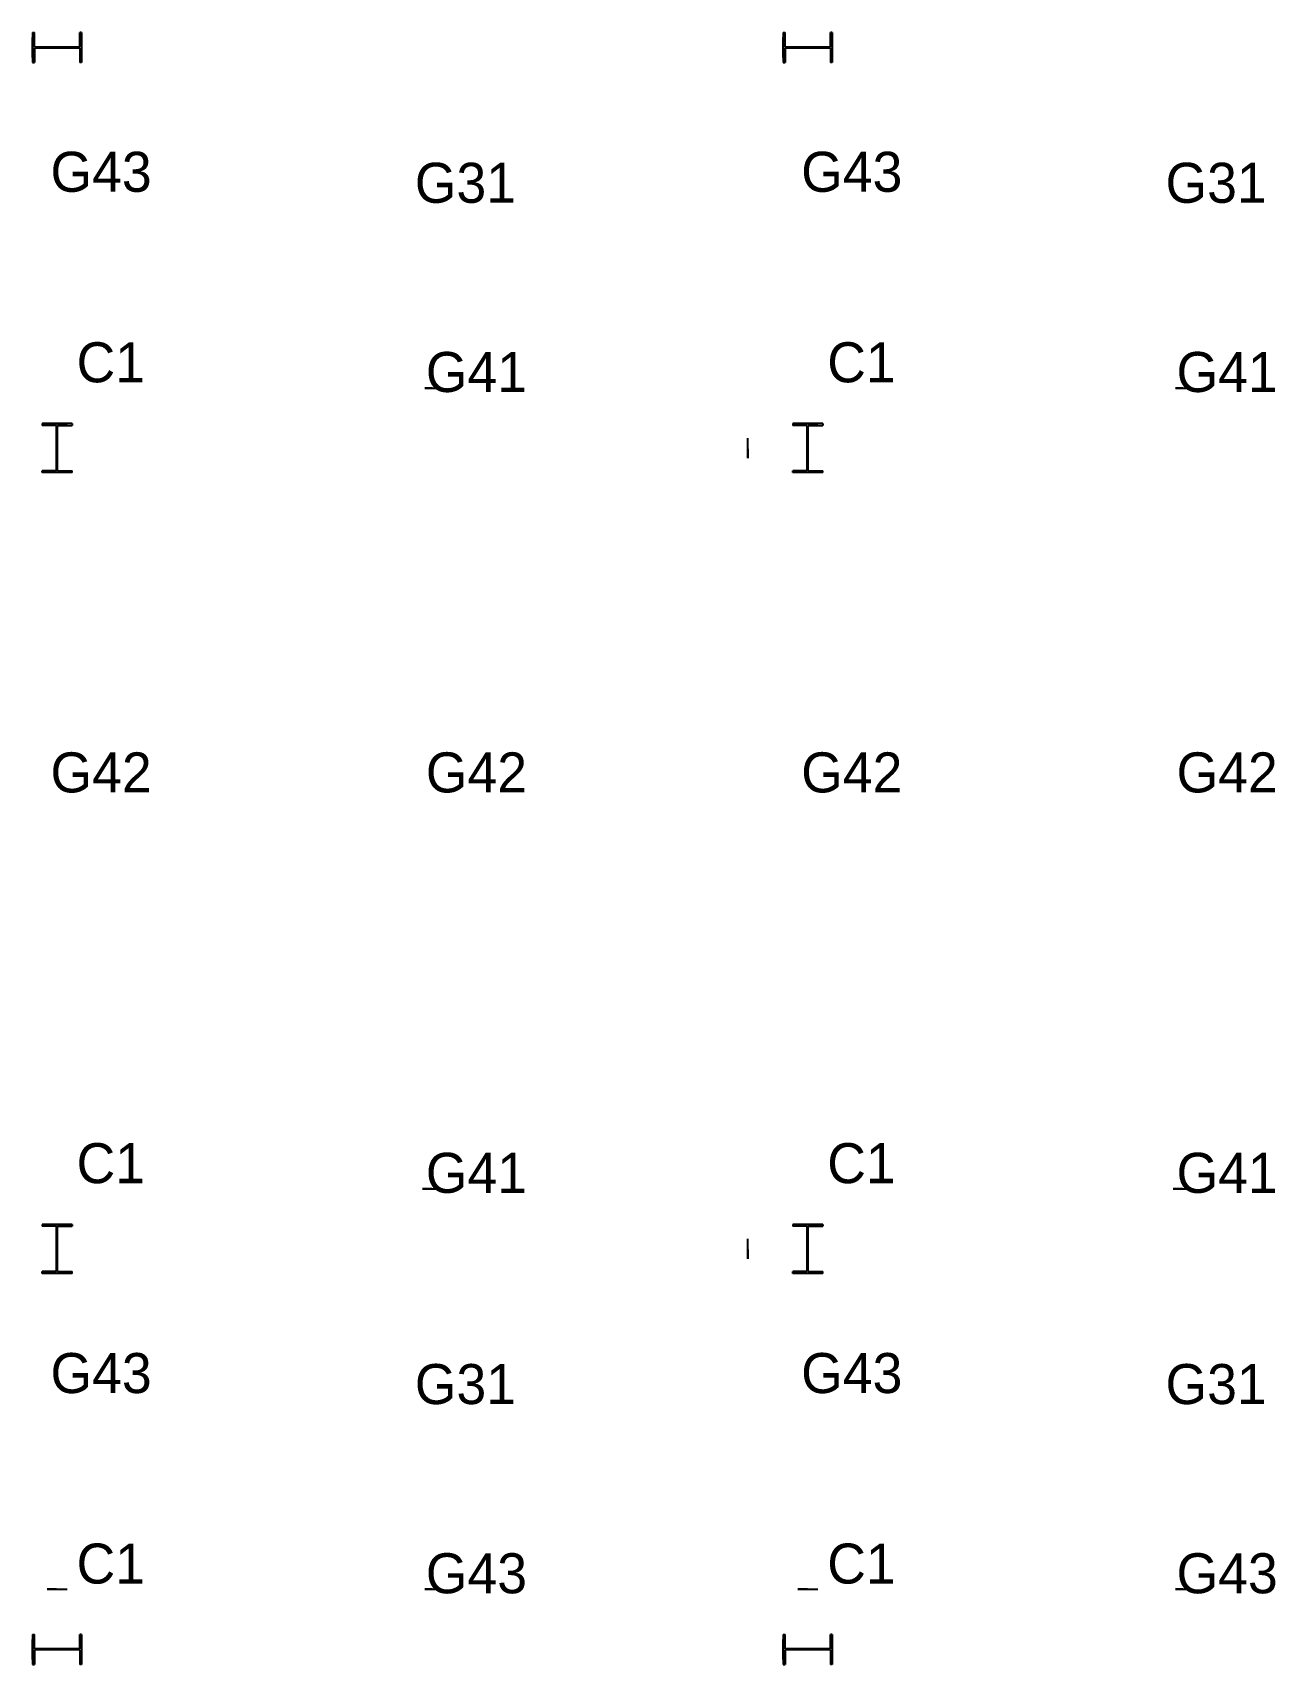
# Model space of a CAD drawing. Extents: x 0 to 468522, y -150 to 33063.
# Drawn here: x 439856 to 452272, y -150 to 16150 of the extents above; entities that cross this region are included whole.
import ezdxf
from ezdxf.enums import TextEntityAlignment as Align

# ---------------------------------------------------------------- set-up
doc = ezdxf.new("R2010")
doc.units = 0

msp = doc.modelspace()

# ---------------------------------------------------------------- linework, layer by layer
at = {"layer": 'C1'}
for p, q in [((439856, 16150, 6460), (439856, 15850, 6460)), ((439856, 16150, 6460), (439874, 16150, 6460)), ((439874, 16005.5, 6460), (439874, 16150, 6460)), ((440326, 16005.5, 6460), (440326, 16150, 6460)), ((440344, 16150, 6460), (440326, 16150, 6460)), ((440344, 16150, 6460), (440344, 15850, 6460)), ((447356, 16150, 6460), (447356, 15850, 6460)), ((447356, 16150, 6460), (447374, 16150, 6460)), ((447374, 16005.5, 6460), (447374, 16150, 6460)), ((447826, 16005.5, 6460), (447826, 16150, 6460)), ((447844, 16150, 6460), (447826, 16150, 6460)), ((447844, 16150, 6460), (447844, 15850, 6460)), ((440326, 16005.5, 6460), (439874, 16005.5, 6460)), ((439874, 16005.5, 6460), (439874, 16005.5, 6460)), ((439874, 16005.5, 6460), (439874, 16005.5, 6460)), ((439874, 16005.5, 6460), (439874, 16005.5, 6460)), ((440326, 15994.5, 6460), (439874, 15994.5, 6460)), ((439874, 15994.5, 6460), (439874, 15994.5, 6460)), ((439874, 15994.5, 6460), (439874, 15994.5, 6460)), ((439874, 15994.5, 6460), (439874, 15994.5, 6460)), ((439874, 15994.5, 6460), (439874, 15850, 6460)), ((440326, 16005.5, 6460), (440326, 16005.5, 6460)), ((440326, 16005.5, 6460), (440326, 16005.5, 6460)), ((440326, 16005.5, 6460), (440326, 16005.5, 6460)), ((440326, 15994.5, 6460), (440326, 15994.5, 6460)), ((440326, 15994.5, 6460), (440326, 15994.5, 6460)), ((440326, 15994.5, 6460), (440326, 15994.5, 6460)), ((440326, 15994.5, 6460), (440326, 15850, 6460)), ((447826, 16005.5, 6460), (447374, 16005.5, 6460)), ((447374, 16005.5, 6460), (447374, 16005.5, 6460)), ((447374, 16005.5, 6460), (447374, 16005.5, 6460)), ((447374, 16005.5, 6460), (447374, 16005.5, 6460)), ((447826, 15994.5, 6460), (447374, 15994.5, 6460)), ((447374, 15994.5, 6460), (447374, 15994.5, 6460)), ((447374, 15994.5, 6460), (447374, 15994.5, 6460)), ((447374, 15994.5, 6460), (447374, 15994.5, 6460)), ((447374, 15994.5, 6460), (447374, 15850, 6460)), ((447826, 16005.5, 6460), (447826, 16005.5, 6460)), ((447826, 16005.5, 6460), (447826, 16005.5, 6460)), ((447826, 16005.5, 6460), (447826, 16005.5, 6460)), ((447826, 15994.5, 6460), (447826, 15994.5, 6460)), ((447826, 15994.5, 6460), (447826, 15994.5, 6460)), ((447826, 15994.5, 6460), (447826, 15994.5, 6460)), ((447826, 15994.5, 6460), (447826, 15850, 6460)), ((439856, 15850, 6460), (439874, 15850, 6460)), ((440344, 15850, 6460), (440326, 15850, 6460)), ((447356, 15850, 6460), (447374, 15850, 6460)), ((447844, 15850, 6460), (447826, 15850, 6460)), ((440250, 12244, 6460), (439950, 12244, 6460)), ((439950, 12244, 6460), (439950, 12226, 6460)), ((440094.5, 12226, 6460), (439950, 12226, 6460)), ((440094.5, 11774, 6460), (440094.5, 12226, 6460)), ((440094.5, 12226, 6460), (440094.5, 12226, 6460)), ((440094.5, 12226, 6460), (440094.5, 12226, 6460)), ((440094.5, 12226, 6460), (440094.5, 12226, 6460)), ((440105.5, 11774, 6460), (440105.5, 12226, 6460)), ((440105.5, 12226, 6460), (440105.5, 12226, 6460)), ((440105.5, 12226, 6460), (440105.5, 12226, 6460)), ((440105.5, 12226, 6460), (440105.5, 12226, 6460)), ((440105.5, 12226, 6460), (440250, 12226, 6460)), ((440250, 12244, 6460), (440250, 12226, 6460)), ((447750, 12244, 6460), (447450, 12244, 6460)), ((447450, 12244, 6460), (447450, 12226, 6460)), ((447594.5, 12226, 6460), (447450, 12226, 6460)), ((447594.5, 11774, 6460), (447594.5, 12226, 6460)), ((447594.5, 12226, 6460), (447594.5, 12226, 6460)), ((447594.5, 12226, 6460), (447594.5, 12226, 6460)), ((447594.5, 12226, 6460), (447594.5, 12226, 6460)), ((447605.5, 11774, 6460), (447605.5, 12226, 6460)), ((447605.5, 12226, 6460), (447605.5, 12226, 6460)), ((447605.5, 12226, 6460), (447605.5, 12226, 6460)), ((447605.5, 12226, 6460), (447605.5, 12226, 6460)), ((447605.5, 12226, 6460), (447750, 12226, 6460)), ((447750, 12244, 6460), (447750, 12226, 6460)), ((440094.5, 11774, 6460), (439950, 11774, 6460)), ((439950, 11756, 6460), (439950, 11774, 6460)), ((440250, 11756, 6460), (439950, 11756, 6460)), ((440094.5, 11774, 6460), (440094.5, 11774, 6460)), ((440094.5, 11774, 6460), (440094.5, 11774, 6460)), ((440094.5, 11774, 6460), (440094.5, 11774, 6460)), ((440105.5, 11774, 6460), (440105.5, 11774, 6460)), ((440105.5, 11774, 6460), (440105.5, 11774, 6460)), ((440105.5, 11774, 6460), (440105.5, 11774, 6460)), ((440105.5, 11774, 6460), (440250, 11774, 6460)), ((440250, 11756, 6460), (440250, 11774, 6460)), ((447594.5, 11774, 6460), (447450, 11774, 6460)), ((447450, 11756, 6460), (447450, 11774, 6460)), ((447750, 11756, 6460), (447450, 11756, 6460)), ((447594.5, 11774, 6460), (447594.5, 11774, 6460)), ((447594.5, 11774, 6460), (447594.5, 11774, 6460)), ((447594.5, 11774, 6460), (447594.5, 11774, 6460)), ((447605.5, 11774, 6460), (447605.5, 11774, 6460)), ((447605.5, 11774, 6460), (447605.5, 11774, 6460)), ((447605.5, 11774, 6460), (447605.5, 11774, 6460)), ((447605.5, 11774, 6460), (447750, 11774, 6460)), ((447750, 11756, 6460), (447750, 11774, 6460)), ((440250, 4244, 6460), (439950, 4244, 6460)), ((439950, 4244, 6460), (439950, 4226, 6460)), ((440250, 4244, 6460), (440250, 4226, 6460)), ((447750, 4244, 6460), (447450, 4244, 6460)), ((447450, 4244, 6460), (447450, 4226, 6460)), ((447750, 4244, 6460), (447750, 4226, 6460)), ((440094.5, 4226, 6460), (439950, 4226, 6460)), ((440094.5, 3774, 6460), (440094.5, 4226, 6460)), ((440094.5, 4226, 6460), (440094.5, 4226, 6460)), ((440094.5, 4226, 6460), (440094.5, 4226, 6460)), ((440094.5, 4226, 6460), (440094.5, 4226, 6460)), ((440105.5, 3774, 6460), (440105.5, 4226, 6460)), ((440105.5, 4226, 6460), (440105.5, 4226, 6460)), ((440105.5, 4226, 6460), (440105.5, 4226, 6460)), ((440105.5, 4226, 6460), (440105.5, 4226, 6460)), ((440105.5, 4226, 6460), (440250, 4226, 6460)), ((447594.5, 4226, 6460), (447450, 4226, 6460)), ((447594.5, 3774, 6460), (447594.5, 4226, 6460)), ((447594.5, 4226, 6460), (447594.5, 4226, 6460)), ((447594.5, 4226, 6460), (447594.5, 4226, 6460)), ((447594.5, 4226, 6460), (447594.5, 4226, 6460)), ((447605.5, 3774, 6460), (447605.5, 4226, 6460)), ((447605.5, 4226, 6460), (447605.5, 4226, 6460)), ((447605.5, 4226, 6460), (447605.5, 4226, 6460)), ((447605.5, 4226, 6460), (447605.5, 4226, 6460)), ((447605.5, 4226, 6460), (447750, 4226, 6460)), ((440094.5, 3774, 6460), (439950, 3774, 6460)), ((439950, 3756, 6460), (439950, 3774, 6460)), ((440250, 3756, 6460), (439950, 3756, 6460)), ((440094.5, 3774, 6460), (440094.5, 3774, 6460)), ((440094.5, 3774, 6460), (440094.5, 3774, 6460)), ((440094.5, 3774, 6460), (440094.5, 3774, 6460)), ((440105.5, 3774, 6460), (440105.5, 3774, 6460)), ((440105.5, 3774, 6460), (440105.5, 3774, 6460)), ((440105.5, 3774, 6460), (440105.5, 3774, 6460)), ((440105.5, 3774, 6460), (440250, 3774, 6460)), ((440250, 3756, 6460), (440250, 3774, 6460)), ((447594.5, 3774, 6460), (447450, 3774, 6460)), ((447450, 3756, 6460), (447450, 3774, 6460)), ((447750, 3756, 6460), (447450, 3756, 6460)), ((447594.5, 3774, 6460), (447594.5, 3774, 6460)), ((447594.5, 3774, 6460), (447594.5, 3774, 6460)), ((447594.5, 3774, 6460), (447594.5, 3774, 6460)), ((447605.5, 3774, 6460), (447605.5, 3774, 6460)), ((447605.5, 3774, 6460), (447605.5, 3774, 6460)), ((447605.5, 3774, 6460), (447605.5, 3774, 6460)), ((447605.5, 3774, 6460), (447750, 3774, 6460)), ((447750, 3756, 6460), (447750, 3774, 6460)), ((439856, 150, 6460), (439856, -150, 6460)), ((439856, 150, 6460), (439874, 150, 6460)), ((439874, 5.5, 6460), (439874, 150, 6460)), ((440326, 5.5, 6460), (439874, 5.5, 6460)), ((439874, 5.5, 6460), (439874, 5.5, 6460)), ((439874, 5.5, 6460), (439874, 5.5, 6460)), ((439874, 5.5, 6460), (439874, 5.5, 6460)), ((440326, 5.5, 6460), (440326, 150, 6460)), ((440344, 150, 6460), (440326, 150, 6460)), ((440326, 5.5, 6460), (440326, 5.5, 6460)), ((440326, 5.5, 6460), (440326, 5.5, 6460)), ((440326, 5.5, 6460), (440326, 5.5, 6460)), ((440344, 150, 6460), (440344, -150, 6460)), ((447356, 150, 6460), (447356, -150, 6460)), ((447356, 150, 6460), (447374, 150, 6460)), ((447374, 5.5, 6460), (447374, 150, 6460)), ((447826, 5.5, 6460), (447374, 5.5, 6460)), ((447374, 5.5, 6460), (447374, 5.5, 6460)), ((447374, 5.5, 6460), (447374, 5.5, 6460)), ((447374, 5.5, 6460), (447374, 5.5, 6460)), ((447826, 5.5, 6460), (447826, 150, 6460)), ((447844, 150, 6460), (447826, 150, 6460)), ((447826, 5.5, 6460), (447826, 5.5, 6460)), ((447826, 5.5, 6460), (447826, 5.5, 6460)), ((447826, 5.5, 6460), (447826, 5.5, 6460)), ((447844, 150, 6460), (447844, -150, 6460)), ((439856, -150, 6460), (439874, -150, 6460)), ((440326, -5.5, 6460), (439874, -5.5, 6460)), ((439874, -5.5, 6460), (439874, -5.5, 6460)), ((439874, -5.5, 6460), (439874, -5.5, 6460)), ((439874, -5.5, 6460), (439874, -5.5, 6460)), ((439874, -5.5, 6460), (439874, -150, 6460)), ((440326, -5.5, 6460), (440326, -5.5, 6460)), ((440326, -5.5, 6460), (440326, -5.5, 6460)), ((440326, -5.5, 6460), (440326, -5.5, 6460)), ((440326, -5.5, 6460), (440326, -150, 6460)), ((440344, -150, 6460), (440326, -150, 6460)), ((447356, -150, 6460), (447374, -150, 6460)), ((447826, -5.5, 6460), (447374, -5.5, 6460)), ((447374, -5.5, 6460), (447374, -5.5, 6460)), ((447374, -5.5, 6460), (447374, -5.5, 6460)), ((447374, -5.5, 6460), (447374, -5.5, 6460)), ((447374, -5.5, 6460), (447374, -150, 6460)), ((447826, -5.5, 6460), (447826, -5.5, 6460)), ((447826, -5.5, 6460), (447826, -5.5, 6460)), ((447826, -5.5, 6460), (447826, -5.5, 6460)), ((447826, -5.5, 6460), (447826, -150, 6460)), ((447844, -150, 6460), (447826, -150, 6460))]:
    msp.add_line(p, q, dxfattribs=at)
at = {"layer": 'G31', "extrusion": (0, 1, 0)}
for p, q in [((443775, 12600, 9740), (443925, 12600, 9740)), ((443775, 12600, 9440), (443925, 12600, 9440)), ((443846.75, 12600, 9731), (443775, 12600, 9731)), ((443775, 12600, 9740), (443775, 12600, 9731)), ((443846.75, 12600, 9449), (443775, 12600, 9449)), ((443775, 12600, 9440), (443775, 12600, 9449)), ((443846.75, 12600, 9449), (443846.75, 12600, 9731)), ((443846.75, 12600, 9731), (443846.75, 12600, 9731)), ((443846.75, 12600, 9449), (443846.75, 12600, 9449)), ((443846.75, 12600, 9731), (443846.75, 12600, 9731)), ((443846.75, 12600, 9449), (443846.75, 12600, 9449)), ((443846.75, 12600, 9731), (443846.75, 12600, 9731)), ((443846.75, 12600, 9449), (443846.75, 12600, 9449)), ((443853.25, 12600, 9449), (443853.25, 12600, 9731)), ((443853.25, 12600, 9449), (443853.25, 12600, 9449)), ((443853.25, 12600, 9731), (443853.25, 12600, 9731)), ((443853.25, 12600, 9449), (443853.25, 12600, 9449)), ((443853.25, 12600, 9731), (443853.25, 12600, 9731)), ((443853.25, 12600, 9449), (443853.25, 12600, 9449)), ((443853.25, 12600, 9731), (443853.25, 12600, 9731)), ((443853.25, 12600, 9731), (443925, 12600, 9731)), ((443853.25, 12600, 9449), (443925, 12600, 9449)), ((443925, 12600, 9740), (443925, 12600, 9731)), ((443925, 12600, 9440), (443925, 12600, 9449)), ((451275, 12600, 9740), (451425, 12600, 9740)), ((451275, 12600, 9440), (451425, 12600, 9440)), ((451346.75, 12600, 9731), (451275, 12600, 9731)), ((451275, 12600, 9740), (451275, 12600, 9731)), ((451346.75, 12600, 9449), (451275, 12600, 9449)), ((451275, 12600, 9440), (451275, 12600, 9449)), ((451346.75, 12600, 9449), (451346.75, 12600, 9731)), ((451346.75, 12600, 9731), (451346.75, 12600, 9731)), ((451346.75, 12600, 9449), (451346.75, 12600, 9449)), ((451346.75, 12600, 9731), (451346.75, 12600, 9731)), ((451346.75, 12600, 9449), (451346.75, 12600, 9449)), ((451346.75, 12600, 9731), (451346.75, 12600, 9731)), ((451346.75, 12600, 9449), (451346.75, 12600, 9449)), ((451353.25, 12600, 9449), (451353.25, 12600, 9731)), ((451353.25, 12600, 9449), (451353.25, 12600, 9449)), ((451353.25, 12600, 9731), (451353.25, 12600, 9731)), ((451353.25, 12600, 9449), (451353.25, 12600, 9449)), ((451353.25, 12600, 9731), (451353.25, 12600, 9731)), ((451353.25, 12600, 9449), (451353.25, 12600, 9449)), ((451353.25, 12600, 9731), (451353.25, 12600, 9731)), ((451353.25, 12600, 9731), (451425, 12600, 9731)), ((451353.25, 12600, 9449), (451425, 12600, 9449)), ((451425, 12600, 9740), (451425, 12600, 9731)), ((451425, 12600, 9440), (451425, 12600, 9449)), ((443775, 600, 9740), (443925, 600, 9740)), ((443775, 600, 9440), (443925, 600, 9440)), ((443846.75, 600, 9731), (443775, 600, 9731)), ((443775, 600, 9740), (443775, 600, 9731)), ((443846.75, 600, 9449), (443775, 600, 9449)), ((443775, 600, 9440), (443775, 600, 9449)), ((443846.75, 600, 9449), (443846.75, 600, 9731)), ((443846.75, 600, 9731), (443846.75, 600, 9731)), ((443846.75, 600, 9449), (443846.75, 600, 9449)), ((443846.75, 600, 9731), (443846.75, 600, 9731)), ((443846.75, 600, 9449), (443846.75, 600, 9449)), ((443846.75, 600, 9731), (443846.75, 600, 9731)), ((443846.75, 600, 9449), (443846.75, 600, 9449)), ((443853.25, 600, 9449), (443853.25, 600, 9731)), ((443853.25, 600, 9449), (443853.25, 600, 9449)), ((443853.25, 600, 9731), (443853.25, 600, 9731)), ((443853.25, 600, 9449), (443853.25, 600, 9449)), ((443853.25, 600, 9731), (443853.25, 600, 9731)), ((443853.25, 600, 9449), (443853.25, 600, 9449)), ((443853.25, 600, 9731), (443853.25, 600, 9731)), ((443853.25, 600, 9731), (443925, 600, 9731)), ((443853.25, 600, 9449), (443925, 600, 9449)), ((443925, 600, 9740), (443925, 600, 9731)), ((443925, 600, 9440), (443925, 600, 9449)), ((451275, 600, 9740), (451425, 600, 9740)), ((451275, 600, 9440), (451425, 600, 9440)), ((451346.75, 600, 9731), (451275, 600, 9731)), ((451275, 600, 9740), (451275, 600, 9731)), ((451346.75, 600, 9449), (451275, 600, 9449)), ((451275, 600, 9440), (451275, 600, 9449)), ((451346.75, 600, 9449), (451346.75, 600, 9731)), ((451346.75, 600, 9731), (451346.75, 600, 9731)), ((451346.75, 600, 9449), (451346.75, 600, 9449)), ((451346.75, 600, 9731), (451346.75, 600, 9731)), ((451346.75, 600, 9449), (451346.75, 600, 9449)), ((451346.75, 600, 9731), (451346.75, 600, 9731)), ((451346.75, 600, 9449), (451346.75, 600, 9449)), ((451353.25, 600, 9449), (451353.25, 600, 9731)), ((451353.25, 600, 9449), (451353.25, 600, 9449)), ((451353.25, 600, 9731), (451353.25, 600, 9731)), ((451353.25, 600, 9449), (451353.25, 600, 9449)), ((451353.25, 600, 9731), (451353.25, 600, 9731)), ((451353.25, 600, 9449), (451353.25, 600, 9449)), ((451353.25, 600, 9731), (451353.25, 600, 9731)), ((451353.25, 600, 9731), (451425, 600, 9731)), ((451353.25, 600, 9449), (451425, 600, 9449)), ((451425, 600, 9740), (451425, 600, 9731)), ((451425, 600, 9440), (451425, 600, 9449))]:
    msp.add_line(p, q, dxfattribs=at)
at = {"layer": 'G41', "extrusion": (-1, 0, 0)}
for p, q in [((447000, 11900, 9790), (447000, 12100, 9790)), ((447000, 11900, 9390), (447000, 12100, 9390)), ((447000, 12006, 9768), (447000, 12100, 9768)), ((447000, 12100, 9790), (447000, 12100, 9768)), ((447000, 12006, 9412), (447000, 12100, 9412)), ((447000, 12100, 9390), (447000, 12100, 9412)), ((447000, 12006, 9412), (447000, 12006, 9768)), ((447000, 12006, 9412), (447000, 12006, 9412)), ((447000, 12006, 9768), (447000, 12006, 9768)), ((447000, 12006, 9412), (447000, 12006, 9412)), ((447000, 12006, 9768), (447000, 12006, 9768)), ((447000, 12006, 9412), (447000, 12006, 9412)), ((447000, 12006, 9768), (447000, 12006, 9768)), ((447000, 11994, 9412), (447000, 11994, 9768)), ((447000, 11994, 9768), (447000, 11994, 9768)), ((447000, 11994, 9412), (447000, 11994, 9412)), ((447000, 11994, 9768), (447000, 11994, 9768)), ((447000, 11994, 9412), (447000, 11994, 9412)), ((447000, 11994, 9768), (447000, 11994, 9768)), ((447000, 11994, 9412), (447000, 11994, 9412)), ((447000, 11994, 9768), (447000, 11900, 9768)), ((447000, 11994, 9412), (447000, 11900, 9412)), ((447000, 11900, 9790), (447000, 11900, 9768)), ((447000, 11900, 9390), (447000, 11900, 9412)), ((447000, 3900, 9790), (447000, 4100, 9790)), ((447000, 3900, 9390), (447000, 4100, 9390)), ((447000, 4006, 9768), (447000, 4100, 9768)), ((447000, 4100, 9790), (447000, 4100, 9768)), ((447000, 4006, 9412), (447000, 4100, 9412)), ((447000, 4100, 9390), (447000, 4100, 9412)), ((447000, 4006, 9412), (447000, 4006, 9768)), ((447000, 4006, 9412), (447000, 4006, 9412)), ((447000, 4006, 9768), (447000, 4006, 9768)), ((447000, 4006, 9412), (447000, 4006, 9412)), ((447000, 4006, 9768), (447000, 4006, 9768)), ((447000, 4006, 9412), (447000, 4006, 9412)), ((447000, 4006, 9768), (447000, 4006, 9768)), ((447000, 3994, 9412), (447000, 3994, 9768)), ((447000, 3994, 9768), (447000, 3994, 9768)), ((447000, 3994, 9412), (447000, 3994, 9412)), ((447000, 3994, 9768), (447000, 3994, 9768)), ((447000, 3994, 9412), (447000, 3994, 9412)), ((447000, 3994, 9768), (447000, 3994, 9768)), ((447000, 3994, 9412), (447000, 3994, 9412)), ((447000, 3994, 9768), (447000, 3900, 9768)), ((447000, 3994, 9412), (447000, 3900, 9412)), ((447000, 3900, 9790), (447000, 3900, 9768)), ((447000, 3900, 9390), (447000, 3900, 9412))]:
    msp.add_line(p, q, dxfattribs=at)
at = {"layer": 'G42', "extrusion": (-1, 0, 0)}
for p, q in [((439856, 15900, 9790), (439856, 16100, 9790)), ((439856, 15900, 9390), (439856, 16100, 9390)), ((439856, 16004.5, 9776), (439856, 16100, 9776)), ((439856, 16100, 9790), (439856, 16100, 9776)), ((439856, 16004.5, 9404), (439856, 16100, 9404)), ((439856, 16100, 9390), (439856, 16100, 9404)), ((439856, 16004.5, 9404), (439856, 16004.5, 9776)), ((439856, 16004.5, 9404), (439856, 16004.5, 9404)), ((439856, 16004.5, 9776), (439856, 16004.5, 9776)), ((439856, 16004.5, 9404), (439856, 16004.5, 9404)), ((439856, 16004.5, 9776), (439856, 16004.5, 9776)), ((439856, 16004.5, 9404), (439856, 16004.5, 9404)), ((439856, 16004.5, 9776), (439856, 16004.5, 9776)), ((439856, 15995.5, 9404), (439856, 15995.5, 9776)), ((439856, 15995.5, 9776), (439856, 15995.5, 9776)), ((439856, 15995.5, 9404), (439856, 15995.5, 9404)), ((439856, 15995.5, 9776), (439856, 15995.5, 9776)), ((439856, 15995.5, 9404), (439856, 15995.5, 9404)), ((439856, 15995.5, 9776), (439856, 15995.5, 9776)), ((439856, 15995.5, 9404), (439856, 15995.5, 9404)), ((439856, 15995.5, 9776), (439856, 15900, 9776)), ((439856, 15995.5, 9404), (439856, 15900, 9404)), ((447356, 15900, 9790), (447356, 16100, 9790)), ((447356, 15900, 9390), (447356, 16100, 9390)), ((447356, 16004.5, 9776), (447356, 16100, 9776)), ((447356, 16100, 9790), (447356, 16100, 9776)), ((447356, 16004.5, 9404), (447356, 16100, 9404)), ((447356, 16100, 9390), (447356, 16100, 9404)), ((447356, 16004.5, 9404), (447356, 16004.5, 9776)), ((447356, 16004.5, 9404), (447356, 16004.5, 9404)), ((447356, 16004.5, 9776), (447356, 16004.5, 9776)), ((447356, 16004.5, 9404), (447356, 16004.5, 9404)), ((447356, 16004.5, 9776), (447356, 16004.5, 9776)), ((447356, 16004.5, 9404), (447356, 16004.5, 9404)), ((447356, 16004.5, 9776), (447356, 16004.5, 9776)), ((447356, 15995.5, 9404), (447356, 15995.5, 9776)), ((447356, 15995.5, 9776), (447356, 15995.5, 9776)), ((447356, 15995.5, 9404), (447356, 15995.5, 9404)), ((447356, 15995.5, 9776), (447356, 15995.5, 9776)), ((447356, 15995.5, 9404), (447356, 15995.5, 9404)), ((447356, 15995.5, 9776), (447356, 15995.5, 9776)), ((447356, 15995.5, 9404), (447356, 15995.5, 9404)), ((447356, 15995.5, 9776), (447356, 15900, 9776)), ((447356, 15995.5, 9404), (447356, 15900, 9404)), ((439856, 15900, 9790), (439856, 15900, 9776)), ((439856, 15900, 9390), (439856, 15900, 9404)), ((447356, 15900, 9790), (447356, 15900, 9776)), ((447356, 15900, 9390), (447356, 15900, 9404))]:
    msp.add_line(p, q, dxfattribs=at)
at = {"layer": 'G42', "extrusion": (0, 1, 0)}
for p, q in [((443750, 4600, 9790), (443950, 4600, 9790)), ((443750, 4600, 9390), (443950, 4600, 9390)), ((443845.5, 4600, 9776), (443750, 4600, 9776)), ((443750, 4600, 9790), (443750, 4600, 9776)), ((443845.5, 4600, 9404), (443750, 4600, 9404)), ((443750, 4600, 9390), (443750, 4600, 9404)), ((443845.5, 4600, 9404), (443845.5, 4600, 9776)), ((443845.5, 4600, 9776), (443845.5, 4600, 9776)), ((443845.5, 4600, 9404), (443845.5, 4600, 9404)), ((443845.5, 4600, 9776), (443845.5, 4600, 9776)), ((443845.5, 4600, 9404), (443845.5, 4600, 9404)), ((443845.5, 4600, 9776), (443845.5, 4600, 9776)), ((443845.5, 4600, 9404), (443845.5, 4600, 9404)), ((443854.5, 4600, 9404), (443854.5, 4600, 9776)), ((443854.5, 4600, 9404), (443854.5, 4600, 9404)), ((443854.5, 4600, 9776), (443854.5, 4600, 9776)), ((443854.5, 4600, 9404), (443854.5, 4600, 9404)), ((443854.5, 4600, 9776), (443854.5, 4600, 9776)), ((443854.5, 4600, 9404), (443854.5, 4600, 9404)), ((443854.5, 4600, 9776), (443854.5, 4600, 9776)), ((443854.5, 4600, 9776), (443950, 4600, 9776)), ((443854.5, 4600, 9404), (443950, 4600, 9404)), ((443950, 4600, 9790), (443950, 4600, 9776)), ((443950, 4600, 9390), (443950, 4600, 9404)), ((451250, 4600, 9790), (451450, 4600, 9790)), ((451250, 4600, 9390), (451450, 4600, 9390)), ((451345.5, 4600, 9776), (451250, 4600, 9776)), ((451250, 4600, 9790), (451250, 4600, 9776)), ((451345.5, 4600, 9404), (451250, 4600, 9404)), ((451250, 4600, 9390), (451250, 4600, 9404)), ((451345.5, 4600, 9404), (451345.5, 4600, 9776)), ((451345.5, 4600, 9776), (451345.5, 4600, 9776)), ((451345.5, 4600, 9404), (451345.5, 4600, 9404)), ((451345.5, 4600, 9776), (451345.5, 4600, 9776)), ((451345.5, 4600, 9404), (451345.5, 4600, 9404)), ((451345.5, 4600, 9776), (451345.5, 4600, 9776)), ((451345.5, 4600, 9404), (451345.5, 4600, 9404)), ((451354.5, 4600, 9404), (451354.5, 4600, 9776)), ((451354.5, 4600, 9404), (451354.5, 4600, 9404)), ((451354.5, 4600, 9776), (451354.5, 4600, 9776)), ((451354.5, 4600, 9404), (451354.5, 4600, 9404)), ((451354.5, 4600, 9776), (451354.5, 4600, 9776)), ((451354.5, 4600, 9404), (451354.5, 4600, 9404)), ((451354.5, 4600, 9776), (451354.5, 4600, 9776)), ((451354.5, 4600, 9776), (451450, 4600, 9776)), ((451354.5, 4600, 9404), (451450, 4600, 9404)), ((451450, 4600, 9790), (451450, 4600, 9776)), ((451450, 4600, 9390), (451450, 4600, 9404)), ((440000, 4244, 9790), (440200, 4244, 9790)), ((440000, 4244, 9390), (440200, 4244, 9390)), ((440095.5, 4244, 9776), (440000, 4244, 9776)), ((440000, 4244, 9790), (440000, 4244, 9776)), ((440095.5, 4244, 9404), (440000, 4244, 9404)), ((440000, 4244, 9390), (440000, 4244, 9404)), ((440095.5, 4244, 9404), (440095.5, 4244, 9776)), ((440095.5, 4244, 9776), (440095.5, 4244, 9776)), ((440095.5, 4244, 9404), (440095.5, 4244, 9404)), ((440095.5, 4244, 9776), (440095.5, 4244, 9776)), ((440095.5, 4244, 9404), (440095.5, 4244, 9404)), ((440095.5, 4244, 9776), (440095.5, 4244, 9776)), ((440095.5, 4244, 9404), (440095.5, 4244, 9404)), ((440104.5, 4244, 9404), (440104.5, 4244, 9776)), ((440104.5, 4244, 9404), (440104.5, 4244, 9404)), ((440104.5, 4244, 9776), (440104.5, 4244, 9776)), ((440104.5, 4244, 9404), (440104.5, 4244, 9404)), ((440104.5, 4244, 9776), (440104.5, 4244, 9776)), ((440104.5, 4244, 9404), (440104.5, 4244, 9404)), ((440104.5, 4244, 9776), (440104.5, 4244, 9776)), ((440104.5, 4244, 9776), (440200, 4244, 9776)), ((440104.5, 4244, 9404), (440200, 4244, 9404)), ((440200, 4244, 9790), (440200, 4244, 9776)), ((440200, 4244, 9390), (440200, 4244, 9404)), ((447500, 4244, 9790), (447700, 4244, 9790)), ((447500, 4244, 9390), (447700, 4244, 9390)), ((447595.5, 4244, 9776), (447500, 4244, 9776)), ((447500, 4244, 9790), (447500, 4244, 9776)), ((447595.5, 4244, 9404), (447500, 4244, 9404)), ((447500, 4244, 9390), (447500, 4244, 9404)), ((447595.5, 4244, 9404), (447595.5, 4244, 9776)), ((447595.5, 4244, 9776), (447595.5, 4244, 9776)), ((447595.5, 4244, 9404), (447595.5, 4244, 9404)), ((447595.5, 4244, 9776), (447595.5, 4244, 9776)), ((447595.5, 4244, 9404), (447595.5, 4244, 9404)), ((447595.5, 4244, 9776), (447595.5, 4244, 9776)), ((447595.5, 4244, 9404), (447595.5, 4244, 9404)), ((447604.5, 4244, 9404), (447604.5, 4244, 9776)), ((447604.5, 4244, 9404), (447604.5, 4244, 9404)), ((447604.5, 4244, 9776), (447604.5, 4244, 9776)), ((447604.5, 4244, 9404), (447604.5, 4244, 9404)), ((447604.5, 4244, 9776), (447604.5, 4244, 9776)), ((447604.5, 4244, 9404), (447604.5, 4244, 9404)), ((447604.5, 4244, 9776), (447604.5, 4244, 9776)), ((447604.5, 4244, 9776), (447700, 4244, 9776)), ((447604.5, 4244, 9404), (447700, 4244, 9404)), ((447700, 4244, 9790), (447700, 4244, 9776)), ((447700, 4244, 9390), (447700, 4244, 9404))]:
    msp.add_line(p, q, dxfattribs=at)
at = {"layer": 'G43', "extrusion": (0, 1, 0)}
for p, q in [((440000, 12244, 9790), (440200, 12244, 9790)), ((440000, 12244, 9390), (440200, 12244, 9390)), ((440096, 12244, 9777), (440000, 12244, 9777)), ((440000, 12244, 9790), (440000, 12244, 9777)), ((440096, 12244, 9403), (440000, 12244, 9403)), ((440000, 12244, 9390), (440000, 12244, 9403)), ((440096, 12244, 9403), (440096, 12244, 9777)), ((440096, 12244, 9777), (440096, 12244, 9777)), ((440096, 12244, 9403), (440096, 12244, 9403)), ((440096, 12244, 9777), (440096, 12244, 9777)), ((440096, 12244, 9403), (440096, 12244, 9403)), ((440096, 12244, 9777), (440096, 12244, 9777)), ((440096, 12244, 9403), (440096, 12244, 9403)), ((440104, 12244, 9403), (440104, 12244, 9777)), ((440104, 12244, 9403), (440104, 12244, 9403)), ((440104, 12244, 9777), (440104, 12244, 9777)), ((440104, 12244, 9403), (440104, 12244, 9403)), ((440104, 12244, 9777), (440104, 12244, 9777)), ((440104, 12244, 9403), (440104, 12244, 9403)), ((440104, 12244, 9777), (440104, 12244, 9777)), ((440104, 12244, 9777), (440200, 12244, 9777)), ((440104, 12244, 9403), (440200, 12244, 9403)), ((440200, 12244, 9790), (440200, 12244, 9777)), ((440200, 12244, 9390), (440200, 12244, 9403)), ((447500, 12244, 9790), (447700, 12244, 9790)), ((447500, 12244, 9390), (447700, 12244, 9390)), ((447596, 12244, 9777), (447500, 12244, 9777)), ((447500, 12244, 9790), (447500, 12244, 9777)), ((447596, 12244, 9403), (447500, 12244, 9403)), ((447500, 12244, 9390), (447500, 12244, 9403)), ((447596, 12244, 9403), (447596, 12244, 9777)), ((447596, 12244, 9777), (447596, 12244, 9777)), ((447596, 12244, 9403), (447596, 12244, 9403)), ((447596, 12244, 9777), (447596, 12244, 9777)), ((447596, 12244, 9403), (447596, 12244, 9403)), ((447596, 12244, 9777), (447596, 12244, 9777)), ((447596, 12244, 9403), (447596, 12244, 9403)), ((447604, 12244, 9403), (447604, 12244, 9777)), ((447604, 12244, 9403), (447604, 12244, 9403)), ((447604, 12244, 9777), (447604, 12244, 9777)), ((447604, 12244, 9403), (447604, 12244, 9403)), ((447604, 12244, 9777), (447604, 12244, 9777)), ((447604, 12244, 9403), (447604, 12244, 9403)), ((447604, 12244, 9777), (447604, 12244, 9777)), ((447604, 12244, 9777), (447700, 12244, 9777)), ((447604, 12244, 9403), (447700, 12244, 9403)), ((447700, 12244, 9790), (447700, 12244, 9777)), ((447700, 12244, 9390), (447700, 12244, 9403)), ((440000, 600, 9790), (440200, 600, 9790)), ((440000, 600, 9390), (440200, 600, 9390)), ((440096, 600, 9777), (440000, 600, 9777)), ((440000, 600, 9790), (440000, 600, 9777)), ((440096, 600, 9403), (440000, 600, 9403)), ((440000, 600, 9390), (440000, 600, 9403)), ((440096, 600, 9403), (440096, 600, 9777)), ((440096, 600, 9777), (440096, 600, 9777)), ((440096, 600, 9403), (440096, 600, 9403)), ((440096, 600, 9777), (440096, 600, 9777)), ((440096, 600, 9403), (440096, 600, 9403)), ((440096, 600, 9777), (440096, 600, 9777)), ((440096, 600, 9403), (440096, 600, 9403)), ((440104, 600, 9403), (440104, 600, 9777)), ((440104, 600, 9403), (440104, 600, 9403)), ((440104, 600, 9777), (440104, 600, 9777)), ((440104, 600, 9403), (440104, 600, 9403)), ((440104, 600, 9777), (440104, 600, 9777)), ((440104, 600, 9403), (440104, 600, 9403)), ((440104, 600, 9777), (440104, 600, 9777)), ((440104, 600, 9777), (440200, 600, 9777)), ((440104, 600, 9403), (440200, 600, 9403)), ((440200, 600, 9790), (440200, 600, 9777)), ((440200, 600, 9390), (440200, 600, 9403)), ((447500, 600, 9790), (447700, 600, 9790)), ((447500, 600, 9390), (447700, 600, 9390)), ((447596, 600, 9777), (447500, 600, 9777)), ((447500, 600, 9790), (447500, 600, 9777)), ((447596, 600, 9403), (447500, 600, 9403)), ((447500, 600, 9390), (447500, 600, 9403)), ((447596, 600, 9403), (447596, 600, 9777)), ((447596, 600, 9777), (447596, 600, 9777)), ((447596, 600, 9403), (447596, 600, 9403)), ((447596, 600, 9777), (447596, 600, 9777)), ((447596, 600, 9403), (447596, 600, 9403)), ((447596, 600, 9777), (447596, 600, 9777)), ((447596, 600, 9403), (447596, 600, 9403)), ((447604, 600, 9403), (447604, 600, 9777)), ((447604, 600, 9403), (447604, 600, 9403)), ((447604, 600, 9777), (447604, 600, 9777)), ((447604, 600, 9403), (447604, 600, 9403)), ((447604, 600, 9777), (447604, 600, 9777)), ((447604, 600, 9403), (447604, 600, 9403)), ((447604, 600, 9777), (447604, 600, 9777)), ((447604, 600, 9777), (447700, 600, 9777)), ((447604, 600, 9403), (447700, 600, 9403)), ((447700, 600, 9790), (447700, 600, 9777)), ((447700, 600, 9390), (447700, 600, 9403))]:
    msp.add_line(p, q, dxfattribs=at)
at = {"layer": 'G43', "extrusion": (-1, 0, 0)}
for p, q in [((439856, -100, 9790), (439856, 100, 9790)), ((439856, -100, 9390), (439856, 100, 9390)), ((439856, 4, 9777), (439856, 100, 9777)), ((439856, 100, 9790), (439856, 100, 9777)), ((439856, 4, 9403), (439856, 100, 9403)), ((439856, 100, 9390), (439856, 100, 9403)), ((439856, 4, 9403), (439856, 4, 9777)), ((439856, 4, 9403), (439856, 4, 9403)), ((439856, 4, 9777), (439856, 4, 9777)), ((439856, 4, 9403), (439856, 4, 9403)), ((439856, 4, 9777), (439856, 4, 9777)), ((439856, 4, 9403), (439856, 4, 9403)), ((439856, 4, 9777), (439856, 4, 9777)), ((447356, -100, 9790), (447356, 100, 9790)), ((447356, -100, 9390), (447356, 100, 9390)), ((447356, 4, 9777), (447356, 100, 9777)), ((447356, 100, 9790), (447356, 100, 9777)), ((447356, 4, 9403), (447356, 100, 9403)), ((447356, 100, 9390), (447356, 100, 9403)), ((447356, 4, 9403), (447356, 4, 9777)), ((447356, 4, 9403), (447356, 4, 9403)), ((447356, 4, 9777), (447356, 4, 9777)), ((447356, 4, 9403), (447356, 4, 9403)), ((447356, 4, 9777), (447356, 4, 9777)), ((447356, 4, 9403), (447356, 4, 9403)), ((447356, 4, 9777), (447356, 4, 9777)), ((439856, -4, 9403), (439856, -4, 9777)), ((439856, -4, 9777), (439856, -4, 9777)), ((439856, -4, 9403), (439856, -4, 9403)), ((439856, -4, 9777), (439856, -4, 9777)), ((439856, -4, 9403), (439856, -4, 9403)), ((439856, -4, 9777), (439856, -4, 9777)), ((439856, -4, 9403), (439856, -4, 9403)), ((439856, -4, 9777), (439856, -100, 9777)), ((439856, -4, 9403), (439856, -100, 9403)), ((439856, -100, 9790), (439856, -100, 9777)), ((439856, -100, 9390), (439856, -100, 9403)), ((447356, -4, 9403), (447356, -4, 9777)), ((447356, -4, 9777), (447356, -4, 9777)), ((447356, -4, 9403), (447356, -4, 9403)), ((447356, -4, 9777), (447356, -4, 9777)), ((447356, -4, 9403), (447356, -4, 9403)), ((447356, -4, 9777), (447356, -4, 9777)), ((447356, -4, 9403), (447356, -4, 9403)), ((447356, -4, 9777), (447356, -100, 9777)), ((447356, -4, 9403), (447356, -100, 9403)), ((447356, -100, 9790), (447356, -100, 9777)), ((447356, -100, 9390), (447356, -100, 9403))]:
    msp.add_line(p, q, dxfattribs=at)

# ---------------------------------------------------------------- texts
at = {"layer": 'C1'}
for p in [(440636.8, 12536.8, 9590), (448136.8, 12536.8, 9590), (440636.8, 4536.8, 9590), (448136.8, 4536.8, 9590), (440636.8, 536.8, 9590), (448136.8, 536.8, 9590)]:
    msp.add_text('C1', height=400, dxfattribs=at).set_placement(p, align=Align.BOTTOM_CENTER)
at = {"layer": 'G31'}
for p in [(444180, 14330, 9590), (451680, 14330, 9590), (444180, 2330, 9590), (451680, 2330, 9590)]:
    msp.add_text('G31', height=400, dxfattribs=at).set_placement(p, align=Align.BOTTOM_CENTER)
at = {"layer": 'G41'}
for p in [(444290, 12440, 9590), (451790, 12440, 9590), (444290, 4440, 9590), (451790, 4440, 9590)]:
    msp.add_text('G41', height=400, dxfattribs=at).set_placement(p, align=Align.BOTTOM_CENTER)
at = {"layer": 'G42'}
for p in [(440540, 8440, 9590), (444290, 8440, 9590), (448040, 8440, 9590), (451790, 8440, 9590)]:
    msp.add_text('G42', height=400, dxfattribs=at).set_placement(p, align=Align.BOTTOM_CENTER)
at = {"layer": 'G43'}
for p in [(440540, 14440, 9590), (448040, 14440, 9590), (440540, 2440, 9590), (448040, 2440, 9590), (444290, 440, 9590), (451790, 440, 9590)]:
    msp.add_text('G43', height=400, dxfattribs=at).set_placement(p, align=Align.BOTTOM_CENTER)

doc.saveas('drawing.dxf')
